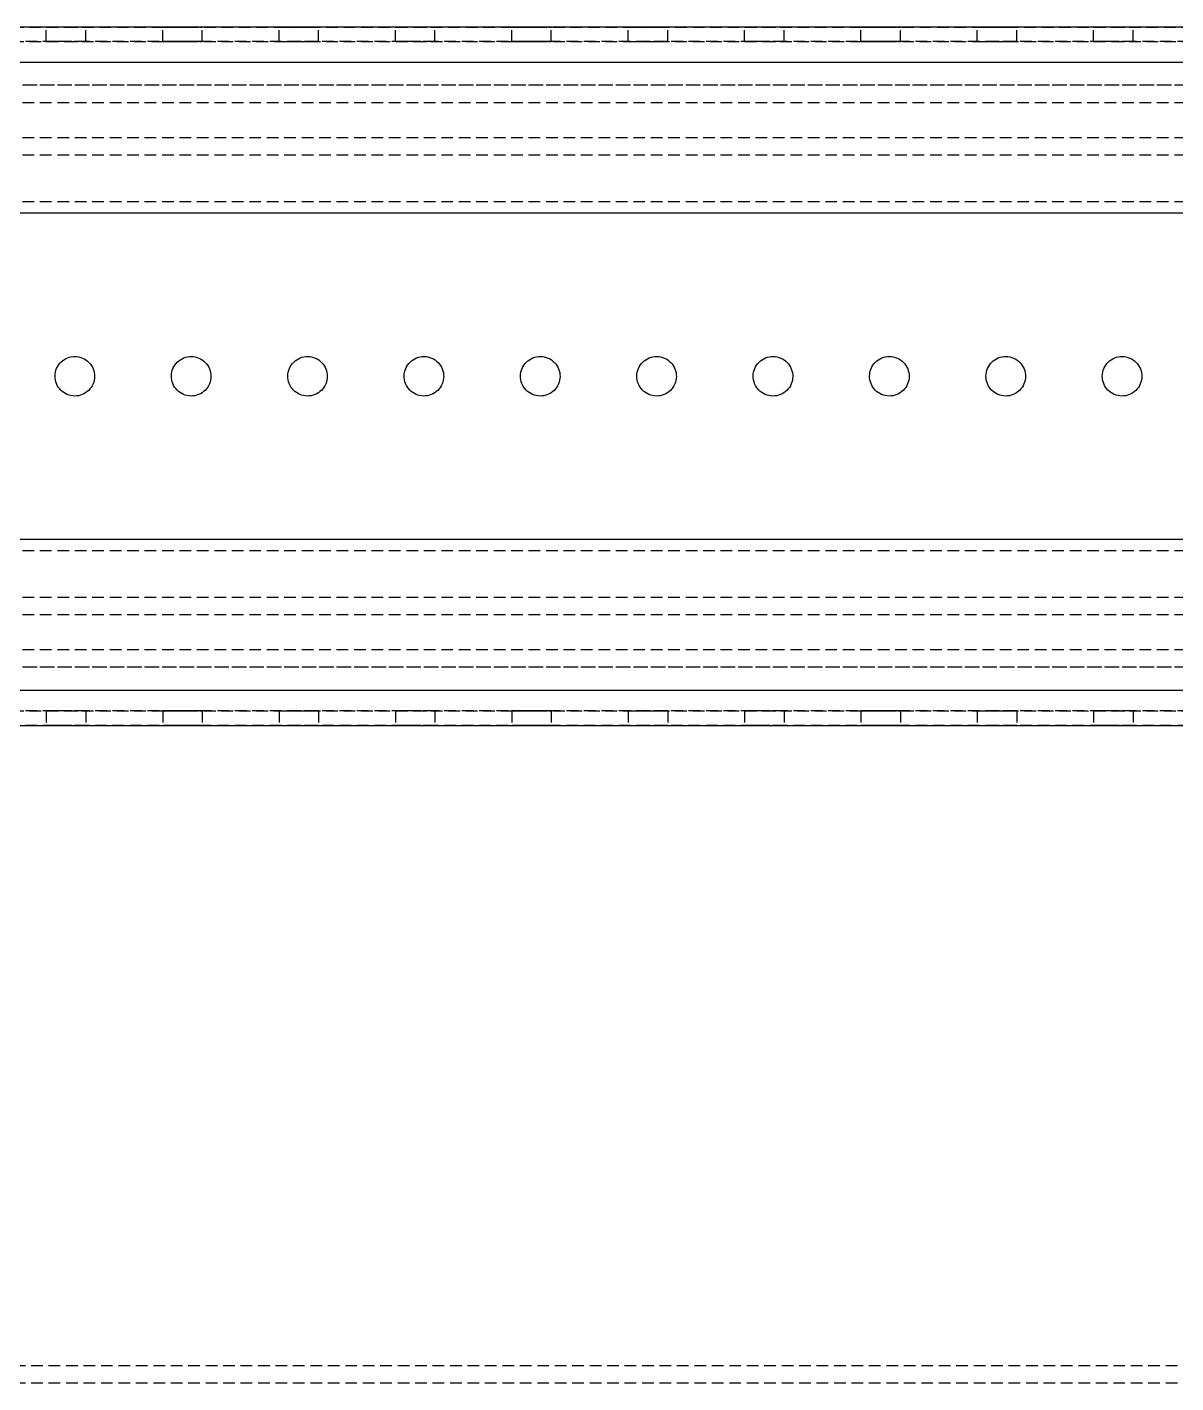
# Model space of a CAD drawing. Header units: metres. Extents: x -200 to 4040, y -1684 to 360.
# Drawn here: x 1653.3 to 1850.8, y -173 to 60 of the extents above; entities that cross this region are included whole.
import ezdxf

# ---------------------------------------------------------------- set-up
doc = ezdxf.new("R2010")
doc.units = ezdxf.units.M
doc.linetypes.add('DASHED2', pattern=[3, 2, -1])
for name, color, linetype in [('GIZLI', 8, 'DASHED2'), ('GORUNEN', 7, 'Continuous'), ('TEGET', 9, 'Continuous')]:
    doc.layers.add(name, color=color, linetype=linetype)

msp = doc.modelspace()

# ---------------------------------------------------------------- linework, layer by layer
at = {"layer": 'GIZLI'}
for points in [[(444.714, 60), (2630, 60)], [(1656.6, 60), (1660, 60)], [(1660, 60), (1656.6, 60)], [(1656.6, 57.5), (1656.6, 60)], [(1663.4, 60), (1660, 60)], [(1660, 60), (1663.4, 60)], [(1663.4, 57.5), (1663.4, 60)], [(1676.6, 60), (1680, 60)], [(1680, 60), (1676.6, 60)], [(1676.6, 57.5), (1676.6, 60)], [(1683.4, 60), (1680, 60)], [(1680, 60), (1683.4, 60)], [(1683.4, 57.5), (1683.4, 60)], [(1696.6, 60), (1700, 60)], [(1700, 60), (1696.6, 60)], [(1696.6, 57.5), (1696.6, 60)], [(1703.4, 60), (1700, 60)], [(1700, 60), (1703.4, 60)], [(1703.4, 57.5), (1703.4, 60)], [(1716.6, 60), (1720, 60)], [(1720, 60), (1716.6, 60)], [(1716.6, 57.5), (1716.6, 60)], [(1723.4, 60), (1720, 60)], [(1720, 60), (1723.4, 60)], [(1723.4, 57.5), (1723.4, 60)], [(1736.6, 60), (1740, 60)], [(1740, 60), (1736.6, 60)], [(1736.6, 57.5), (1736.6, 60)], [(1743.4, 60), (1740, 60)], [(1740, 60), (1743.4, 60)], [(1743.4, 57.5), (1743.4, 60)], [(1756.6, 60), (1760, 60)], [(1760, 60), (1756.6, 60)], [(1756.6, 57.5), (1756.6, 60)], [(1763.4, 60), (1760, 60)], [(1760, 60), (1763.4, 60)], [(1763.4, 57.5), (1763.4, 60)], [(1776.6, 60), (1780, 60)], [(1780, 60), (1776.6, 60)], [(1776.6, 57.5), (1776.6, 60)], [(1783.4, 60), (1780, 60)], [(1780, 60), (1783.4, 60)], [(1783.4, 57.5), (1783.4, 60)], [(1796.6, 60), (1800, 60)], [(1800, 60), (1796.6, 60)], [(1796.6, 57.5), (1796.6, 60)], [(1803.4, 60), (1800, 60)], [(1800, 60), (1803.4, 60)], [(1803.4, 57.5), (1803.4, 60)], [(1816.6, 60), (1820, 60)], [(1820, 60), (1816.6, 60)], [(1816.6, 57.5), (1816.6, 60)], [(1823.4, 60), (1820, 60)], [(1820, 60), (1823.4, 60)], [(1823.4, 57.5), (1823.4, 60)], [(1836.6, 60), (1840, 60)], [(1840, 60), (1836.6, 60)], [(1836.6, 57.5), (1836.6, 60)], [(1843.4, 60), (1840, 60)], [(1840, 60), (1843.4, 60)], [(1843.4, 57.5), (1843.4, 60)], [(2630, 57.5), (444.714, 57.5)], [(444.714, 57.5), (2630, 57.5)], [(1660, 57.5), (1656.6, 57.5)], [(1656.6, 57.5), (1660, 57.5)], [(1660, 57.5), (1663.4, 57.5)], [(1663.4, 57.5), (1660, 57.5)], [(1680, 57.5), (1676.6, 57.5)], [(1676.6, 57.5), (1680, 57.5)], [(1680, 57.5), (1683.4, 57.5)], [(1683.4, 57.5), (1680, 57.5)], [(1700, 57.5), (1696.6, 57.5)], [(1696.6, 57.5), (1700, 57.5)], [(1700, 57.5), (1703.4, 57.5)], [(1703.4, 57.5), (1700, 57.5)], [(1720, 57.5), (1716.6, 57.5)], [(1716.6, 57.5), (1720, 57.5)], [(1720, 57.5), (1723.4, 57.5)], [(1723.4, 57.5), (1720, 57.5)], [(1740, 57.5), (1736.6, 57.5)], [(1736.6, 57.5), (1740, 57.5)], [(1740, 57.5), (1743.4, 57.5)], [(1743.4, 57.5), (1740, 57.5)], [(1760, 57.5), (1756.6, 57.5)], [(1756.6, 57.5), (1760, 57.5)], [(1760, 57.5), (1763.4, 57.5)], [(1763.4, 57.5), (1760, 57.5)], [(1780, 57.5), (1776.6, 57.5)], [(1776.6, 57.5), (1780, 57.5)], [(1780, 57.5), (1783.4, 57.5)], [(1783.4, 57.5), (1780, 57.5)], [(1800, 57.5), (1796.6, 57.5)], [(1796.6, 57.5), (1800, 57.5)], [(1800, 57.5), (1803.4, 57.5)], [(1803.4, 57.5), (1800, 57.5)], [(1820, 57.5), (1816.6, 57.5)], [(1816.6, 57.5), (1820, 57.5)], [(1820, 57.5), (1823.4, 57.5)], [(1823.4, 57.5), (1820, 57.5)], [(1840, 57.5), (1836.6, 57.5)], [(1836.6, 57.5), (1840, 57.5)], [(1840, 57.5), (1843.4, 57.5)], [(1843.4, 57.5), (1840, 57.5)], [(3061.5, 50), (1121.5, 50)], [(3061.5, 50), (1121.5, 50)], [(3061.5, 50), (1121.5, 50)], [(2630, 50), (1121.5, 50)], [(3061.5, 47), (1121.5, 47)], [(3061.5, 47), (1121.5, 47)], [(3061.5, 47), (1121.5, 47)], [(3061.5, 47), (1121.5, 47)], [(3061.5, 41), (1121.5, 41)], [(3061.5, 38), (1121.5, 38)], [(2630, 28), (445, 28)], [(3061.5, 30), (1121.5, 30)], [(3061.5, 30), (1121.5, 30)], [(1659.87, -2.984), (1659.585, -2.81), (1659.319, -2.608), (1659.074, -2.382), (1658.852, -2.133), (1658.656, -1.863), (1658.487, -1.575), (1658.347, -1.272), (1658.238, -0.957), (1658.159, -0.633), (1658.113, -0.302), (1658.1, 0.031), (1658.12, 0.364), (1658.172, 0.694), (1658.256, 1.017), (1658.371, 1.33), (1658.516, 1.63), (1658.69, 1.915), (1658.892, 2.181), (1659.118, 2.426), (1659.367, 2.648), (1659.637, 2.844), (1659.925, 3.013), (1660.228, 3.153), (1660.543, 3.262), (1660.867, 3.341), (1661.198, 3.387), (1661.531, 3.4), (1661.864, 3.38), (1662.194, 3.328), (1662.517, 3.244), (1662.83, 3.129), (1663.13, 2.984)], [(1663.13, 2.984), (1663.415, 2.81), (1663.681, 2.608), (1663.926, 2.382), (1664.148, 2.133), (1664.344, 1.863), (1664.513, 1.575), (1664.653, 1.272), (1664.762, 0.957), (1664.841, 0.633), (1664.887, 0.302), (1664.9, -0.031), (1664.88, -0.364), (1664.828, -0.694), (1664.744, -1.017), (1664.629, -1.33), (1664.484, -1.63), (1664.31, -1.915), (1664.108, -2.181), (1663.882, -2.426), (1663.633, -2.648), (1663.363, -2.844), (1663.075, -3.013), (1662.772, -3.153), (1662.457, -3.262), (1662.133, -3.341), (1661.802, -3.387), (1661.469, -3.4), (1661.136, -3.38), (1660.806, -3.328), (1660.483, -3.244), (1660.17, -3.129), (1659.87, -2.984)], [(1679.87, -2.984), (1679.585, -2.81), (1679.319, -2.608), (1679.074, -2.382), (1678.852, -2.133), (1678.656, -1.863), (1678.487, -1.575), (1678.347, -1.272), (1678.238, -0.957), (1678.159, -0.633), (1678.113, -0.302), (1678.1, 0.031), (1678.12, 0.364), (1678.172, 0.694), (1678.256, 1.017), (1678.371, 1.33), (1678.516, 1.63), (1678.69, 1.915), (1678.892, 2.181), (1679.118, 2.426), (1679.367, 2.648), (1679.637, 2.844), (1679.925, 3.013), (1680.228, 3.153), (1680.543, 3.262), (1680.867, 3.341), (1681.198, 3.387), (1681.531, 3.4), (1681.864, 3.38), (1682.194, 3.328), (1682.517, 3.244), (1682.83, 3.129), (1683.13, 2.984)], [(1683.13, 2.984), (1683.415, 2.81), (1683.681, 2.608), (1683.926, 2.382), (1684.148, 2.133), (1684.344, 1.863), (1684.513, 1.575), (1684.653, 1.272), (1684.762, 0.957), (1684.841, 0.633), (1684.887, 0.302), (1684.9, -0.031), (1684.88, -0.364), (1684.828, -0.694), (1684.744, -1.017), (1684.629, -1.33), (1684.484, -1.63), (1684.31, -1.915), (1684.108, -2.181), (1683.882, -2.426), (1683.633, -2.648), (1683.363, -2.844), (1683.075, -3.013), (1682.772, -3.153), (1682.457, -3.262), (1682.133, -3.341), (1681.802, -3.387), (1681.469, -3.4), (1681.136, -3.38), (1680.806, -3.328), (1680.483, -3.244), (1680.17, -3.129), (1679.87, -2.984)], [(1699.87, -2.984), (1699.585, -2.81), (1699.319, -2.608), (1699.074, -2.382), (1698.852, -2.133), (1698.656, -1.863), (1698.487, -1.575), (1698.347, -1.272), (1698.238, -0.957), (1698.159, -0.633), (1698.113, -0.302), (1698.1, 0.031), (1698.12, 0.364), (1698.172, 0.694), (1698.256, 1.017), (1698.371, 1.33), (1698.516, 1.63), (1698.69, 1.915), (1698.892, 2.181), (1699.118, 2.426), (1699.367, 2.648), (1699.637, 2.844), (1699.925, 3.013), (1700.228, 3.153), (1700.543, 3.262), (1700.867, 3.341), (1701.198, 3.387), (1701.531, 3.4), (1701.864, 3.38), (1702.194, 3.328), (1702.517, 3.244), (1702.83, 3.129), (1703.13, 2.984)], [(1703.13, 2.984), (1703.415, 2.81), (1703.681, 2.608), (1703.926, 2.382), (1704.148, 2.133), (1704.344, 1.863), (1704.513, 1.575), (1704.653, 1.272), (1704.762, 0.957), (1704.841, 0.633), (1704.887, 0.302), (1704.9, -0.031), (1704.88, -0.364), (1704.828, -0.694), (1704.744, -1.017), (1704.629, -1.33), (1704.484, -1.63), (1704.31, -1.915), (1704.108, -2.181), (1703.882, -2.426), (1703.633, -2.648), (1703.363, -2.844), (1703.075, -3.013), (1702.772, -3.153), (1702.457, -3.262), (1702.133, -3.341), (1701.802, -3.387), (1701.469, -3.4), (1701.136, -3.38), (1700.806, -3.328), (1700.483, -3.244), (1700.17, -3.129), (1699.87, -2.984)], [(1719.87, -2.984), (1719.585, -2.81), (1719.319, -2.608), (1719.074, -2.382), (1718.852, -2.133), (1718.656, -1.863), (1718.487, -1.575), (1718.347, -1.272), (1718.238, -0.957), (1718.159, -0.633), (1718.113, -0.302), (1718.1, 0.031), (1718.12, 0.364), (1718.172, 0.694), (1718.256, 1.017), (1718.371, 1.33), (1718.516, 1.63), (1718.69, 1.915), (1718.892, 2.181), (1719.118, 2.426), (1719.367, 2.648), (1719.637, 2.844), (1719.925, 3.013), (1720.228, 3.153), (1720.543, 3.262), (1720.867, 3.341), (1721.198, 3.387), (1721.531, 3.4), (1721.864, 3.38), (1722.194, 3.328), (1722.517, 3.244), (1722.83, 3.129), (1723.13, 2.984)], [(1723.13, 2.984), (1723.415, 2.81), (1723.681, 2.608), (1723.926, 2.382), (1724.148, 2.133), (1724.344, 1.863), (1724.513, 1.575), (1724.653, 1.272), (1724.762, 0.957), (1724.841, 0.633), (1724.887, 0.302), (1724.9, -0.031), (1724.88, -0.364), (1724.828, -0.694), (1724.744, -1.017), (1724.629, -1.33), (1724.484, -1.63), (1724.31, -1.915), (1724.108, -2.181), (1723.882, -2.426), (1723.633, -2.648), (1723.363, -2.844), (1723.075, -3.013), (1722.772, -3.153), (1722.457, -3.262), (1722.133, -3.341), (1721.802, -3.387), (1721.469, -3.4), (1721.136, -3.38), (1720.806, -3.328), (1720.483, -3.244), (1720.17, -3.129), (1719.87, -2.984)], [(1739.87, -2.984), (1739.585, -2.81), (1739.319, -2.608), (1739.074, -2.382), (1738.852, -2.133), (1738.656, -1.863), (1738.487, -1.575), (1738.347, -1.272), (1738.238, -0.957), (1738.159, -0.633), (1738.113, -0.302), (1738.1, 0.031), (1738.12, 0.364), (1738.172, 0.694), (1738.256, 1.017), (1738.371, 1.33), (1738.516, 1.63), (1738.69, 1.915), (1738.892, 2.181), (1739.118, 2.426), (1739.367, 2.648), (1739.637, 2.844), (1739.925, 3.013), (1740.228, 3.153), (1740.543, 3.262), (1740.867, 3.341), (1741.198, 3.387), (1741.531, 3.4), (1741.864, 3.38), (1742.194, 3.328), (1742.517, 3.244), (1742.83, 3.129), (1743.13, 2.984)], [(1743.13, 2.984), (1743.415, 2.81), (1743.681, 2.608), (1743.926, 2.382), (1744.148, 2.133), (1744.344, 1.863), (1744.513, 1.575), (1744.653, 1.272), (1744.762, 0.957), (1744.841, 0.633), (1744.887, 0.302), (1744.9, -0.031), (1744.88, -0.364), (1744.828, -0.694), (1744.744, -1.017), (1744.629, -1.33), (1744.484, -1.63), (1744.31, -1.915), (1744.108, -2.181), (1743.882, -2.426), (1743.633, -2.648), (1743.363, -2.844), (1743.075, -3.013), (1742.772, -3.153), (1742.457, -3.262), (1742.133, -3.341), (1741.802, -3.387), (1741.469, -3.4), (1741.136, -3.38), (1740.806, -3.328), (1740.483, -3.244), (1740.17, -3.129), (1739.87, -2.984)], [(1759.87, -2.984), (1759.585, -2.81), (1759.319, -2.608), (1759.074, -2.382), (1758.852, -2.133), (1758.656, -1.863), (1758.487, -1.575), (1758.347, -1.272), (1758.238, -0.957), (1758.159, -0.633), (1758.113, -0.302), (1758.1, 0.031), (1758.12, 0.364), (1758.172, 0.694), (1758.256, 1.017), (1758.371, 1.33), (1758.516, 1.63), (1758.69, 1.915), (1758.892, 2.181), (1759.118, 2.426), (1759.367, 2.648), (1759.637, 2.844), (1759.925, 3.013), (1760.228, 3.153), (1760.543, 3.262), (1760.867, 3.341), (1761.198, 3.387), (1761.531, 3.4), (1761.864, 3.38), (1762.194, 3.328), (1762.517, 3.244), (1762.83, 3.129), (1763.13, 2.984)], [(1763.13, 2.984), (1763.415, 2.81), (1763.681, 2.608), (1763.926, 2.382), (1764.148, 2.133), (1764.344, 1.863), (1764.513, 1.575), (1764.653, 1.272), (1764.762, 0.957), (1764.841, 0.633), (1764.887, 0.302), (1764.9, -0.031), (1764.88, -0.364), (1764.828, -0.694), (1764.744, -1.017), (1764.629, -1.33), (1764.484, -1.63), (1764.31, -1.915), (1764.108, -2.181), (1763.882, -2.426), (1763.633, -2.648), (1763.363, -2.844), (1763.075, -3.013), (1762.772, -3.153), (1762.457, -3.262), (1762.133, -3.341), (1761.802, -3.387), (1761.469, -3.4), (1761.136, -3.38), (1760.806, -3.328), (1760.483, -3.244), (1760.17, -3.129), (1759.87, -2.984)], [(1779.87, -2.984), (1779.585, -2.81), (1779.319, -2.608), (1779.074, -2.382), (1778.852, -2.133), (1778.656, -1.863), (1778.487, -1.575), (1778.347, -1.272), (1778.238, -0.957), (1778.159, -0.633), (1778.113, -0.302), (1778.1, 0.031), (1778.12, 0.364), (1778.172, 0.694), (1778.256, 1.017), (1778.371, 1.33), (1778.516, 1.63), (1778.69, 1.915), (1778.892, 2.181), (1779.118, 2.426), (1779.367, 2.648), (1779.637, 2.844), (1779.925, 3.013), (1780.228, 3.153), (1780.543, 3.262), (1780.867, 3.341), (1781.198, 3.387), (1781.531, 3.4), (1781.864, 3.38), (1782.194, 3.328), (1782.517, 3.244), (1782.83, 3.129), (1783.13, 2.984)], [(1783.13, 2.984), (1783.415, 2.81), (1783.681, 2.608), (1783.926, 2.382), (1784.148, 2.133), (1784.344, 1.863), (1784.513, 1.575), (1784.653, 1.272), (1784.762, 0.957), (1784.841, 0.633), (1784.887, 0.302), (1784.9, -0.031), (1784.88, -0.364), (1784.828, -0.694), (1784.744, -1.017), (1784.629, -1.33), (1784.484, -1.63), (1784.31, -1.915), (1784.108, -2.181), (1783.882, -2.426), (1783.633, -2.648), (1783.363, -2.844), (1783.075, -3.013), (1782.772, -3.153), (1782.457, -3.262), (1782.133, -3.341), (1781.802, -3.387), (1781.469, -3.4), (1781.136, -3.38), (1780.806, -3.328), (1780.483, -3.244), (1780.17, -3.129), (1779.87, -2.984)], [(1799.87, -2.984), (1799.585, -2.81), (1799.319, -2.608), (1799.074, -2.382), (1798.852, -2.133), (1798.656, -1.863), (1798.487, -1.575), (1798.347, -1.272), (1798.238, -0.957), (1798.159, -0.633), (1798.113, -0.302), (1798.1, 0.031), (1798.12, 0.364), (1798.172, 0.694), (1798.256, 1.017), (1798.371, 1.33), (1798.516, 1.63), (1798.69, 1.915), (1798.892, 2.181), (1799.118, 2.426), (1799.367, 2.648), (1799.637, 2.844), (1799.925, 3.013), (1800.228, 3.153), (1800.543, 3.262), (1800.867, 3.341), (1801.198, 3.387), (1801.531, 3.4), (1801.864, 3.38), (1802.194, 3.328), (1802.517, 3.244), (1802.83, 3.129), (1803.13, 2.984)], [(1803.13, 2.984), (1803.415, 2.81), (1803.681, 2.608), (1803.926, 2.382), (1804.148, 2.133), (1804.344, 1.863), (1804.513, 1.575), (1804.653, 1.272), (1804.762, 0.957), (1804.841, 0.633), (1804.887, 0.302), (1804.9, -0.031), (1804.88, -0.364), (1804.828, -0.694), (1804.744, -1.017), (1804.629, -1.33), (1804.484, -1.63), (1804.31, -1.915), (1804.108, -2.181), (1803.882, -2.426), (1803.633, -2.648), (1803.363, -2.844), (1803.075, -3.013), (1802.772, -3.153), (1802.457, -3.262), (1802.133, -3.341), (1801.802, -3.387), (1801.469, -3.4), (1801.136, -3.38), (1800.806, -3.328), (1800.483, -3.244), (1800.17, -3.129), (1799.87, -2.984)], [(1819.87, -2.984), (1819.585, -2.81), (1819.319, -2.608), (1819.074, -2.382), (1818.852, -2.133), (1818.656, -1.863), (1818.487, -1.575), (1818.347, -1.272), (1818.238, -0.957), (1818.159, -0.633), (1818.113, -0.302), (1818.1, 0.031), (1818.12, 0.364), (1818.172, 0.694), (1818.256, 1.017), (1818.371, 1.33), (1818.516, 1.63), (1818.69, 1.915), (1818.892, 2.181), (1819.118, 2.426), (1819.367, 2.648), (1819.637, 2.844), (1819.925, 3.013), (1820.228, 3.153), (1820.543, 3.262), (1820.867, 3.341), (1821.198, 3.387), (1821.531, 3.4), (1821.864, 3.38), (1822.194, 3.328), (1822.517, 3.244), (1822.83, 3.129), (1823.13, 2.984)], [(1823.13, 2.984), (1823.415, 2.81), (1823.681, 2.608), (1823.926, 2.382), (1824.148, 2.133), (1824.344, 1.863), (1824.513, 1.575), (1824.653, 1.272), (1824.762, 0.957), (1824.841, 0.633), (1824.887, 0.302), (1824.9, -0.031), (1824.88, -0.364), (1824.828, -0.694), (1824.744, -1.017), (1824.629, -1.33), (1824.484, -1.63), (1824.31, -1.915), (1824.108, -2.181), (1823.882, -2.426), (1823.633, -2.648), (1823.363, -2.844), (1823.075, -3.013), (1822.772, -3.153), (1822.457, -3.262), (1822.133, -3.341), (1821.802, -3.387), (1821.469, -3.4), (1821.136, -3.38), (1820.806, -3.328), (1820.483, -3.244), (1820.17, -3.129), (1819.87, -2.984)], [(1839.87, -2.984), (1839.585, -2.81), (1839.319, -2.608), (1839.074, -2.382), (1838.852, -2.133), (1838.656, -1.863), (1838.487, -1.575), (1838.347, -1.272), (1838.238, -0.957), (1838.159, -0.633), (1838.113, -0.302), (1838.1, 0.031), (1838.12, 0.364), (1838.172, 0.694), (1838.256, 1.017), (1838.371, 1.33), (1838.516, 1.63), (1838.69, 1.915), (1838.892, 2.181), (1839.118, 2.426), (1839.367, 2.648), (1839.637, 2.844), (1839.925, 3.013), (1840.228, 3.153), (1840.543, 3.262), (1840.867, 3.341), (1841.198, 3.387), (1841.531, 3.4), (1841.864, 3.38), (1842.194, 3.328), (1842.517, 3.244), (1842.83, 3.129), (1843.13, 2.984)], [(1843.13, 2.984), (1843.415, 2.81), (1843.681, 2.608), (1843.926, 2.382), (1844.148, 2.133), (1844.344, 1.863), (1844.513, 1.575), (1844.653, 1.272), (1844.762, 0.957), (1844.841, 0.633), (1844.887, 0.302), (1844.9, -0.031), (1844.88, -0.364), (1844.828, -0.694), (1844.744, -1.017), (1844.629, -1.33), (1844.484, -1.63), (1844.31, -1.915), (1844.108, -2.181), (1843.882, -2.426), (1843.633, -2.648), (1843.363, -2.844), (1843.075, -3.013), (1842.772, -3.153), (1842.457, -3.262), (1842.133, -3.341), (1841.802, -3.387), (1841.469, -3.4), (1841.136, -3.38), (1840.806, -3.328), (1840.483, -3.244), (1840.17, -3.129), (1839.87, -2.984)], [(445, -28), (2630, -28)], [(3061.5, -30), (1121.5, -30)], [(3061.5, -30), (1121.5, -30)], [(3061.5, -38), (1121.5, -38)], [(3061.5, -41), (1121.5, -41)], [(3061.5, -47), (1121.5, -47)], [(3061.5, -47), (1121.5, -47)], [(3061.5, -47), (1121.5, -47)], [(3061.5, -47), (1121.5, -47)], [(3061.5, -50), (1121.5, -50)], [(3061.5, -50), (1121.5, -50)], [(3061.5, -50), (1121.5, -50)], [(2630, -50), (1121.5, -50)], [(2630, -57.5), (444.714, -57.5)], [(444.714, -57.5), (2630, -57.5)], [(1656.6, -57.5), (1656.6, -60)], [(1656.6, -57.5), (1660, -57.5)], [(1660, -57.5), (1656.6, -57.5)], [(1660, -57.5), (1663.4, -57.5)], [(1663.4, -57.5), (1660, -57.5)], [(1663.4, -57.5), (1663.4, -60)], [(1676.6, -57.5), (1676.6, -60)], [(1676.6, -57.5), (1680, -57.5)], [(1680, -57.5), (1676.6, -57.5)], [(1680, -57.5), (1683.4, -57.5)], [(1683.4, -57.5), (1680, -57.5)], [(1683.4, -57.5), (1683.4, -60)], [(1696.6, -57.5), (1696.6, -60)], [(1696.6, -57.5), (1700, -57.5)], [(1700, -57.5), (1696.6, -57.5)], [(1700, -57.5), (1703.4, -57.5)], [(1703.4, -57.5), (1700, -57.5)], [(1703.4, -57.5), (1703.4, -60)], [(1716.6, -57.5), (1716.6, -60)], [(1716.6, -57.5), (1720, -57.5)], [(1720, -57.5), (1716.6, -57.5)], [(1720, -57.5), (1723.4, -57.5)], [(1723.4, -57.5), (1720, -57.5)], [(1723.4, -57.5), (1723.4, -60)], [(1736.6, -57.5), (1736.6, -60)], [(1736.6, -57.5), (1740, -57.5)], [(1740, -57.5), (1736.6, -57.5)], [(1740, -57.5), (1743.4, -57.5)], [(1743.4, -57.5), (1740, -57.5)], [(1743.4, -57.5), (1743.4, -60)], [(1756.6, -57.5), (1756.6, -60)], [(1756.6, -57.5), (1760, -57.5)], [(1760, -57.5), (1756.6, -57.5)], [(1760, -57.5), (1763.4, -57.5)], [(1763.4, -57.5), (1760, -57.5)], [(1763.4, -57.5), (1763.4, -60)], [(1776.6, -57.5), (1776.6, -60)], [(1776.6, -57.5), (1780, -57.5)], [(1780, -57.5), (1776.6, -57.5)], [(1780, -57.5), (1783.4, -57.5)], [(1783.4, -57.5), (1780, -57.5)], [(1783.4, -57.5), (1783.4, -60)], [(1796.6, -57.5), (1796.6, -60)], [(1796.6, -57.5), (1800, -57.5)], [(1800, -57.5), (1796.6, -57.5)], [(1800, -57.5), (1803.4, -57.5)], [(1803.4, -57.5), (1800, -57.5)], [(1803.4, -57.5), (1803.4, -60)], [(1816.6, -57.5), (1816.6, -60)], [(1816.6, -57.5), (1820, -57.5)], [(1820, -57.5), (1816.6, -57.5)], [(1820, -57.5), (1823.4, -57.5)], [(1823.4, -57.5), (1820, -57.5)], [(1823.4, -57.5), (1823.4, -60)], [(1836.6, -57.5), (1836.6, -60)], [(1836.6, -57.5), (1840, -57.5)], [(1840, -57.5), (1836.6, -57.5)], [(1840, -57.5), (1843.4, -57.5)], [(1843.4, -57.5), (1840, -57.5)], [(1843.4, -57.5), (1843.4, -60)], [(2630, -60), (444.714, -60)], [(1656.6, -60), (1660, -60)], [(1660, -60), (1656.6, -60)], [(1660, -60), (1663.4, -60)], [(1663.4, -60), (1660, -60)], [(1676.6, -60), (1680, -60)], [(1680, -60), (1676.6, -60)], [(1680, -60), (1683.4, -60)], [(1683.4, -60), (1680, -60)], [(1696.6, -60), (1700, -60)], [(1700, -60), (1696.6, -60)], [(1700, -60), (1703.4, -60)], [(1703.4, -60), (1700, -60)], [(1716.6, -60), (1720, -60)], [(1720, -60), (1716.6, -60)], [(1720, -60), (1723.4, -60)], [(1723.4, -60), (1720, -60)], [(1736.6, -60), (1740, -60)], [(1740, -60), (1736.6, -60)], [(1740, -60), (1743.4, -60)], [(1743.4, -60), (1740, -60)], [(1756.6, -60), (1760, -60)], [(1760, -60), (1756.6, -60)], [(1760, -60), (1763.4, -60)], [(1763.4, -60), (1760, -60)], [(1776.6, -60), (1780, -60)], [(1780, -60), (1776.6, -60)], [(1780, -60), (1783.4, -60)], [(1783.4, -60), (1780, -60)], [(1796.6, -60), (1800, -60)], [(1800, -60), (1796.6, -60)], [(1800, -60), (1803.4, -60)], [(1803.4, -60), (1800, -60)], [(1816.6, -60), (1820, -60)], [(1820, -60), (1816.6, -60)], [(1820, -60), (1823.4, -60)], [(1823.4, -60), (1820, -60)], [(1836.6, -60), (1840, -60)], [(1840, -60), (1836.6, -60)], [(1840, -60), (1843.4, -60)], [(1843.4, -60), (1840, -60)], [(-80, -170), (3320, -170)], [(-80, -170), (3320, -170)], [(-80, -173), (3320, -173)], [(-80, -173), (3320, -173)]]:
    msp.add_lwpolyline(points, dxfattribs=at)
at = {"layer": 'GORUNEN'}
for points in [[(2630, 60), (444.5, 60)], [(2488, 28), (1487.2, 28)], [(1659.87, -2.984), (1659.585, -2.81), (1659.319, -2.608), (1659.074, -2.382), (1658.852, -2.133), (1658.656, -1.863), (1658.487, -1.575), (1658.347, -1.272), (1658.238, -0.957), (1658.159, -0.633), (1658.113, -0.302), (1658.1, 0.031), (1658.12, 0.364), (1658.172, 0.694), (1658.256, 1.017), (1658.371, 1.33), (1658.516, 1.63), (1658.69, 1.915), (1658.892, 2.181), (1659.118, 2.426), (1659.367, 2.648), (1659.637, 2.844), (1659.925, 3.013), (1660.228, 3.153), (1660.543, 3.262), (1660.867, 3.341), (1661.198, 3.387), (1661.531, 3.4), (1661.864, 3.38), (1662.194, 3.328), (1662.517, 3.244), (1662.83, 3.129), (1663.13, 2.984)], [(1663.13, 2.984), (1663.415, 2.81), (1663.681, 2.608), (1663.926, 2.382), (1664.148, 2.133), (1664.344, 1.863), (1664.513, 1.575), (1664.653, 1.272), (1664.762, 0.957), (1664.841, 0.633), (1664.887, 0.302), (1664.9, -0.031), (1664.88, -0.364), (1664.828, -0.694), (1664.744, -1.017), (1664.629, -1.33), (1664.484, -1.63), (1664.31, -1.915), (1664.108, -2.181), (1663.882, -2.426), (1663.633, -2.648), (1663.363, -2.844), (1663.075, -3.013), (1662.772, -3.153), (1662.457, -3.262), (1662.133, -3.341), (1661.802, -3.387), (1661.469, -3.4), (1661.136, -3.38), (1660.806, -3.328), (1660.483, -3.244), (1660.17, -3.129), (1659.87, -2.984)], [(1679.87, -2.984), (1679.585, -2.81), (1679.319, -2.608), (1679.074, -2.382), (1678.852, -2.133), (1678.656, -1.863), (1678.487, -1.575), (1678.347, -1.272), (1678.238, -0.957), (1678.159, -0.633), (1678.113, -0.302), (1678.1, 0.031), (1678.12, 0.364), (1678.172, 0.694), (1678.256, 1.017), (1678.371, 1.33), (1678.516, 1.63), (1678.69, 1.915), (1678.892, 2.181), (1679.118, 2.426), (1679.367, 2.648), (1679.637, 2.844), (1679.925, 3.013), (1680.228, 3.153), (1680.543, 3.262), (1680.867, 3.341), (1681.198, 3.387), (1681.531, 3.4), (1681.864, 3.38), (1682.194, 3.328), (1682.517, 3.244), (1682.83, 3.129), (1683.13, 2.984)], [(1683.13, 2.984), (1683.415, 2.81), (1683.681, 2.608), (1683.926, 2.382), (1684.148, 2.133), (1684.344, 1.863), (1684.513, 1.575), (1684.653, 1.272), (1684.762, 0.957), (1684.841, 0.633), (1684.887, 0.302), (1684.9, -0.031), (1684.88, -0.364), (1684.828, -0.694), (1684.744, -1.017), (1684.629, -1.33), (1684.484, -1.63), (1684.31, -1.915), (1684.108, -2.181), (1683.882, -2.426), (1683.633, -2.648), (1683.363, -2.844), (1683.075, -3.013), (1682.772, -3.153), (1682.457, -3.262), (1682.133, -3.341), (1681.802, -3.387), (1681.469, -3.4), (1681.136, -3.38), (1680.806, -3.328), (1680.483, -3.244), (1680.17, -3.129), (1679.87, -2.984)], [(1699.87, -2.984), (1699.585, -2.81), (1699.319, -2.608), (1699.074, -2.382), (1698.852, -2.133), (1698.656, -1.863), (1698.487, -1.575), (1698.347, -1.272), (1698.238, -0.957), (1698.159, -0.633), (1698.113, -0.302), (1698.1, 0.031), (1698.12, 0.364), (1698.172, 0.694), (1698.256, 1.017), (1698.371, 1.33), (1698.516, 1.63), (1698.69, 1.915), (1698.892, 2.181), (1699.118, 2.426), (1699.367, 2.648), (1699.637, 2.844), (1699.925, 3.013), (1700.228, 3.153), (1700.543, 3.262), (1700.867, 3.341), (1701.198, 3.387), (1701.531, 3.4), (1701.864, 3.38), (1702.194, 3.328), (1702.517, 3.244), (1702.83, 3.129), (1703.13, 2.984)], [(1703.13, 2.984), (1703.415, 2.81), (1703.681, 2.608), (1703.926, 2.382), (1704.148, 2.133), (1704.344, 1.863), (1704.513, 1.575), (1704.653, 1.272), (1704.762, 0.957), (1704.841, 0.633), (1704.887, 0.302), (1704.9, -0.031), (1704.88, -0.364), (1704.828, -0.694), (1704.744, -1.017), (1704.629, -1.33), (1704.484, -1.63), (1704.31, -1.915), (1704.108, -2.181), (1703.882, -2.426), (1703.633, -2.648), (1703.363, -2.844), (1703.075, -3.013), (1702.772, -3.153), (1702.457, -3.262), (1702.133, -3.341), (1701.802, -3.387), (1701.469, -3.4), (1701.136, -3.38), (1700.806, -3.328), (1700.483, -3.244), (1700.17, -3.129), (1699.87, -2.984)], [(1719.87, -2.984), (1719.585, -2.81), (1719.319, -2.608), (1719.074, -2.382), (1718.852, -2.133), (1718.656, -1.863), (1718.487, -1.575), (1718.347, -1.272), (1718.238, -0.957), (1718.159, -0.633), (1718.113, -0.302), (1718.1, 0.031), (1718.12, 0.364), (1718.172, 0.694), (1718.256, 1.017), (1718.371, 1.33), (1718.516, 1.63), (1718.69, 1.915), (1718.892, 2.181), (1719.118, 2.426), (1719.367, 2.648), (1719.637, 2.844), (1719.925, 3.013), (1720.228, 3.153), (1720.543, 3.262), (1720.867, 3.341), (1721.198, 3.387), (1721.531, 3.4), (1721.864, 3.38), (1722.194, 3.328), (1722.517, 3.244), (1722.83, 3.129), (1723.13, 2.984)], [(1723.13, 2.984), (1723.415, 2.81), (1723.681, 2.608), (1723.926, 2.382), (1724.148, 2.133), (1724.344, 1.863), (1724.513, 1.575), (1724.653, 1.272), (1724.762, 0.957), (1724.841, 0.633), (1724.887, 0.302), (1724.9, -0.031), (1724.88, -0.364), (1724.828, -0.694), (1724.744, -1.017), (1724.629, -1.33), (1724.484, -1.63), (1724.31, -1.915), (1724.108, -2.181), (1723.882, -2.426), (1723.633, -2.648), (1723.363, -2.844), (1723.075, -3.013), (1722.772, -3.153), (1722.457, -3.262), (1722.133, -3.341), (1721.802, -3.387), (1721.469, -3.4), (1721.136, -3.38), (1720.806, -3.328), (1720.483, -3.244), (1720.17, -3.129), (1719.87, -2.984)], [(1739.87, -2.984), (1739.585, -2.81), (1739.319, -2.608), (1739.074, -2.382), (1738.852, -2.133), (1738.656, -1.863), (1738.487, -1.575), (1738.347, -1.272), (1738.238, -0.957), (1738.159, -0.633), (1738.113, -0.302), (1738.1, 0.031), (1738.12, 0.364), (1738.172, 0.694), (1738.256, 1.017), (1738.371, 1.33), (1738.516, 1.63), (1738.69, 1.915), (1738.892, 2.181), (1739.118, 2.426), (1739.367, 2.648), (1739.637, 2.844), (1739.925, 3.013), (1740.228, 3.153), (1740.543, 3.262), (1740.867, 3.341), (1741.198, 3.387), (1741.531, 3.4), (1741.864, 3.38), (1742.194, 3.328), (1742.517, 3.244), (1742.83, 3.129), (1743.13, 2.984)], [(1743.13, 2.984), (1743.415, 2.81), (1743.681, 2.608), (1743.926, 2.382), (1744.148, 2.133), (1744.344, 1.863), (1744.513, 1.575), (1744.653, 1.272), (1744.762, 0.957), (1744.841, 0.633), (1744.887, 0.302), (1744.9, -0.031), (1744.88, -0.364), (1744.828, -0.694), (1744.744, -1.017), (1744.629, -1.33), (1744.484, -1.63), (1744.31, -1.915), (1744.108, -2.181), (1743.882, -2.426), (1743.633, -2.648), (1743.363, -2.844), (1743.075, -3.013), (1742.772, -3.153), (1742.457, -3.262), (1742.133, -3.341), (1741.802, -3.387), (1741.469, -3.4), (1741.136, -3.38), (1740.806, -3.328), (1740.483, -3.244), (1740.17, -3.129), (1739.87, -2.984)], [(1759.87, -2.984), (1759.585, -2.81), (1759.319, -2.608), (1759.074, -2.382), (1758.852, -2.133), (1758.656, -1.863), (1758.487, -1.575), (1758.347, -1.272), (1758.238, -0.957), (1758.159, -0.633), (1758.113, -0.302), (1758.1, 0.031), (1758.12, 0.364), (1758.172, 0.694), (1758.256, 1.017), (1758.371, 1.33), (1758.516, 1.63), (1758.69, 1.915), (1758.892, 2.181), (1759.118, 2.426), (1759.367, 2.648), (1759.637, 2.844), (1759.925, 3.013), (1760.228, 3.153), (1760.543, 3.262), (1760.867, 3.341), (1761.198, 3.387), (1761.531, 3.4), (1761.864, 3.38), (1762.194, 3.328), (1762.517, 3.244), (1762.83, 3.129), (1763.13, 2.984)], [(1763.13, 2.984), (1763.415, 2.81), (1763.681, 2.608), (1763.926, 2.382), (1764.148, 2.133), (1764.344, 1.863), (1764.513, 1.575), (1764.653, 1.272), (1764.762, 0.957), (1764.841, 0.633), (1764.887, 0.302), (1764.9, -0.031), (1764.88, -0.364), (1764.828, -0.694), (1764.744, -1.017), (1764.629, -1.33), (1764.484, -1.63), (1764.31, -1.915), (1764.108, -2.181), (1763.882, -2.426), (1763.633, -2.648), (1763.363, -2.844), (1763.075, -3.013), (1762.772, -3.153), (1762.457, -3.262), (1762.133, -3.341), (1761.802, -3.387), (1761.469, -3.4), (1761.136, -3.38), (1760.806, -3.328), (1760.483, -3.244), (1760.17, -3.129), (1759.87, -2.984)], [(1779.87, -2.984), (1779.585, -2.81), (1779.319, -2.608), (1779.074, -2.382), (1778.852, -2.133), (1778.656, -1.863), (1778.487, -1.575), (1778.347, -1.272), (1778.238, -0.957), (1778.159, -0.633), (1778.113, -0.302), (1778.1, 0.031), (1778.12, 0.364), (1778.172, 0.694), (1778.256, 1.017), (1778.371, 1.33), (1778.516, 1.63), (1778.69, 1.915), (1778.892, 2.181), (1779.118, 2.426), (1779.367, 2.648), (1779.637, 2.844), (1779.925, 3.013), (1780.228, 3.153), (1780.543, 3.262), (1780.867, 3.341), (1781.198, 3.387), (1781.531, 3.4), (1781.864, 3.38), (1782.194, 3.328), (1782.517, 3.244), (1782.83, 3.129), (1783.13, 2.984)], [(1783.13, 2.984), (1783.415, 2.81), (1783.681, 2.608), (1783.926, 2.382), (1784.148, 2.133), (1784.344, 1.863), (1784.513, 1.575), (1784.653, 1.272), (1784.762, 0.957), (1784.841, 0.633), (1784.887, 0.302), (1784.9, -0.031), (1784.88, -0.364), (1784.828, -0.694), (1784.744, -1.017), (1784.629, -1.33), (1784.484, -1.63), (1784.31, -1.915), (1784.108, -2.181), (1783.882, -2.426), (1783.633, -2.648), (1783.363, -2.844), (1783.075, -3.013), (1782.772, -3.153), (1782.457, -3.262), (1782.133, -3.341), (1781.802, -3.387), (1781.469, -3.4), (1781.136, -3.38), (1780.806, -3.328), (1780.483, -3.244), (1780.17, -3.129), (1779.87, -2.984)], [(1799.87, -2.984), (1799.585, -2.81), (1799.319, -2.608), (1799.074, -2.382), (1798.852, -2.133), (1798.656, -1.863), (1798.487, -1.575), (1798.347, -1.272), (1798.238, -0.957), (1798.159, -0.633), (1798.113, -0.302), (1798.1, 0.031), (1798.12, 0.364), (1798.172, 0.694), (1798.256, 1.017), (1798.371, 1.33), (1798.516, 1.63), (1798.69, 1.915), (1798.892, 2.181), (1799.118, 2.426), (1799.367, 2.648), (1799.637, 2.844), (1799.925, 3.013), (1800.228, 3.153), (1800.543, 3.262), (1800.867, 3.341), (1801.198, 3.387), (1801.531, 3.4), (1801.864, 3.38), (1802.194, 3.328), (1802.517, 3.244), (1802.83, 3.129), (1803.13, 2.984)], [(1803.13, 2.984), (1803.415, 2.81), (1803.681, 2.608), (1803.926, 2.382), (1804.148, 2.133), (1804.344, 1.863), (1804.513, 1.575), (1804.653, 1.272), (1804.762, 0.957), (1804.841, 0.633), (1804.887, 0.302), (1804.9, -0.031), (1804.88, -0.364), (1804.828, -0.694), (1804.744, -1.017), (1804.629, -1.33), (1804.484, -1.63), (1804.31, -1.915), (1804.108, -2.181), (1803.882, -2.426), (1803.633, -2.648), (1803.363, -2.844), (1803.075, -3.013), (1802.772, -3.153), (1802.457, -3.262), (1802.133, -3.341), (1801.802, -3.387), (1801.469, -3.4), (1801.136, -3.38), (1800.806, -3.328), (1800.483, -3.244), (1800.17, -3.129), (1799.87, -2.984)], [(1819.87, -2.984), (1819.585, -2.81), (1819.319, -2.608), (1819.074, -2.382), (1818.852, -2.133), (1818.656, -1.863), (1818.487, -1.575), (1818.347, -1.272), (1818.238, -0.957), (1818.159, -0.633), (1818.113, -0.302), (1818.1, 0.031), (1818.12, 0.364), (1818.172, 0.694), (1818.256, 1.017), (1818.371, 1.33), (1818.516, 1.63), (1818.69, 1.915), (1818.892, 2.181), (1819.118, 2.426), (1819.367, 2.648), (1819.637, 2.844), (1819.925, 3.013), (1820.228, 3.153), (1820.543, 3.262), (1820.867, 3.341), (1821.198, 3.387), (1821.531, 3.4), (1821.864, 3.38), (1822.194, 3.328), (1822.517, 3.244), (1822.83, 3.129), (1823.13, 2.984)], [(1823.13, 2.984), (1823.415, 2.81), (1823.681, 2.608), (1823.926, 2.382), (1824.148, 2.133), (1824.344, 1.863), (1824.513, 1.575), (1824.653, 1.272), (1824.762, 0.957), (1824.841, 0.633), (1824.887, 0.302), (1824.9, -0.031), (1824.88, -0.364), (1824.828, -0.694), (1824.744, -1.017), (1824.629, -1.33), (1824.484, -1.63), (1824.31, -1.915), (1824.108, -2.181), (1823.882, -2.426), (1823.633, -2.648), (1823.363, -2.844), (1823.075, -3.013), (1822.772, -3.153), (1822.457, -3.262), (1822.133, -3.341), (1821.802, -3.387), (1821.469, -3.4), (1821.136, -3.38), (1820.806, -3.328), (1820.483, -3.244), (1820.17, -3.129), (1819.87, -2.984)], [(1839.87, -2.984), (1839.585, -2.81), (1839.319, -2.608), (1839.074, -2.382), (1838.852, -2.133), (1838.656, -1.863), (1838.487, -1.575), (1838.347, -1.272), (1838.238, -0.957), (1838.159, -0.633), (1838.113, -0.302), (1838.1, 0.031), (1838.12, 0.364), (1838.172, 0.694), (1838.256, 1.017), (1838.371, 1.33), (1838.516, 1.63), (1838.69, 1.915), (1838.892, 2.181), (1839.118, 2.426), (1839.367, 2.648), (1839.637, 2.844), (1839.925, 3.013), (1840.228, 3.153), (1840.543, 3.262), (1840.867, 3.341), (1841.198, 3.387), (1841.531, 3.4), (1841.864, 3.38), (1842.194, 3.328), (1842.517, 3.244), (1842.83, 3.129), (1843.13, 2.984)], [(1843.13, 2.984), (1843.415, 2.81), (1843.681, 2.608), (1843.926, 2.382), (1844.148, 2.133), (1844.344, 1.863), (1844.513, 1.575), (1844.653, 1.272), (1844.762, 0.957), (1844.841, 0.633), (1844.887, 0.302), (1844.9, -0.031), (1844.88, -0.364), (1844.828, -0.694), (1844.744, -1.017), (1844.629, -1.33), (1844.484, -1.63), (1844.31, -1.915), (1844.108, -2.181), (1843.882, -2.426), (1843.633, -2.648), (1843.363, -2.844), (1843.075, -3.013), (1842.772, -3.153), (1842.457, -3.262), (1842.133, -3.341), (1841.802, -3.387), (1841.469, -3.4), (1841.136, -3.38), (1840.806, -3.328), (1840.483, -3.244), (1840.17, -3.129), (1839.87, -2.984)], [(1487.2, -28), (2488, -28)], [(1485.2, -60), (2017.6, -60)]]:
    msp.add_lwpolyline(points, dxfattribs=at)
at = {"layer": 'TEGET'}
for points in [[(445, 54), (2630, 54)], [(2490, -54), (1485.2, -54)]]:
    msp.add_lwpolyline(points, dxfattribs=at)

doc.saveas('drawing.dxf')
